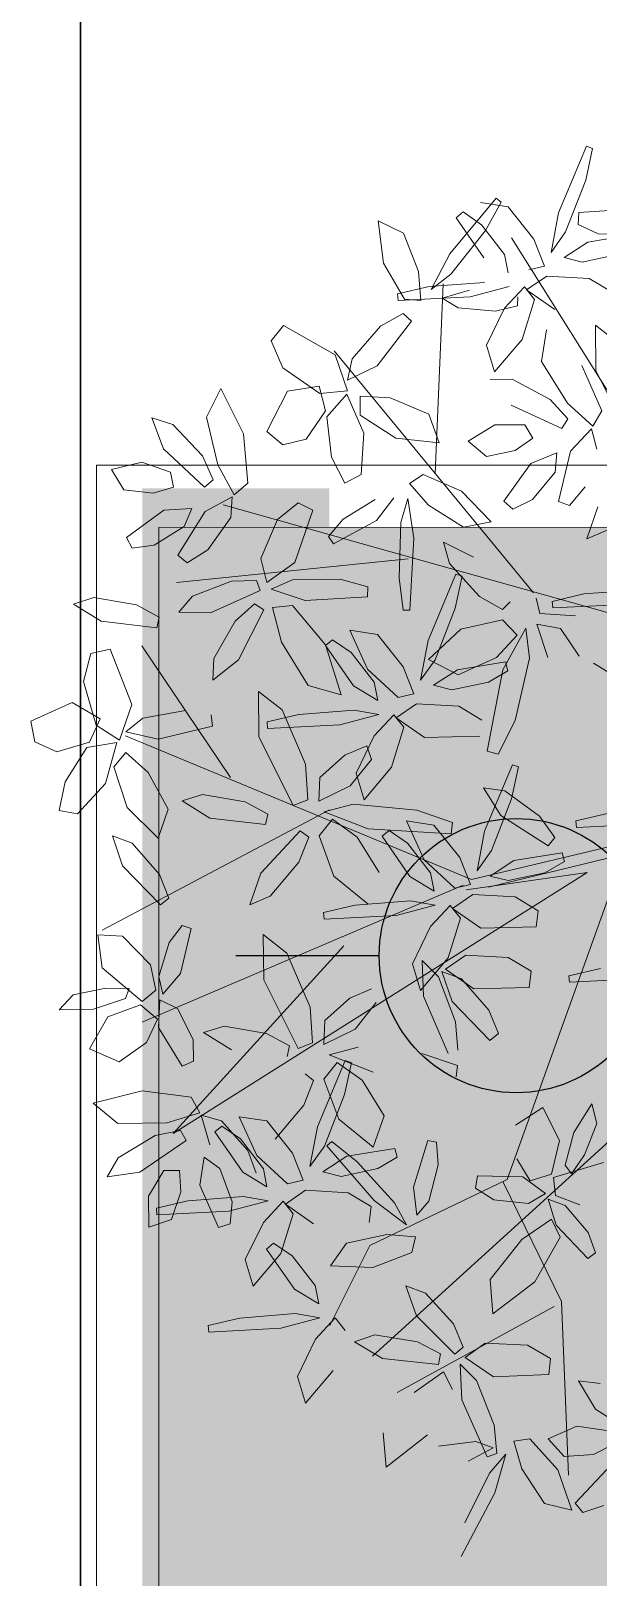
# Model space of a CAD drawing. Header units: metres. Extents: x 349703 to 349913, y 9282546 to 9282694.
# Drawn here: x 349798.071 to 349798.981, y 9282625.033 to 9282627.514 of the extents above; entities that cross this region are included whole.
import ezdxf

# ---------------------------------------------------------------- set-up
doc = ezdxf.new("R2010")
doc.units = ezdxf.units.M
doc.header["$LTSCALE"] = 0.25
for name, color, linetype, lineweight in [('AREA-VERDE', 3, 'CONTINUOUS', 9), ('ARQ-FONDO', 253, 'CONTINUOUS', 9), ('CUNETAS-RED', 5, 'CONTINUOUS', 18), ('LLORAD-SIMB', 1, 'CONTINUOUS', 25), ('LLORAD-TRAMO', 1, 'CONTINUOUS', 70)]:
    doc.layers.add(name, color=color, linetype=linetype, lineweight=lineweight)

# ---------------------------------------------------------------- blocks, each defined once
blk = doc.blocks.new('ARR2')
at = {"layer": 'ARQ-FONDO', "lineweight": 5}
for p, q in [((2740.4969, 1215.758), (2740.5613, 1215.9124)), ((2740.5757, 1215.9071), (2740.5597, 1215.8335)), ((2740.5613, 1215.9124), (2740.5757, 1215.9071)), ((2740.5597, 1215.8335), (2740.5131, 1215.7133)), ((2740.2447, 1215.6629), (2740.3517, 1215.7915)), ((2740.3155, 1215.7818), (2740.3795, 1215.772)), ((2740.3638, 1215.7823), (2740.3269, 1215.7166)), ((2740.3517, 1215.7915), (2740.3638, 1215.7823)), ((2740.2591, 1215.7464), (2740.275, 1215.7598)), ((2740.3237, 1215.6533), (2740.2591, 1215.7464)), ((2740.275, 1215.7598), (2740.3182, 1215.7302)), ((2740.3795, 1215.772), (2740.4392, 1215.697)), ((2740.4795, 1215.666), (2740.4969, 1215.758)), ((2740.5439, 1215.7583), (2740.5421, 1215.7305)), ((2740.651, 1215.7651), (2740.5439, 1215.7583)), ((2740.0784, 1215.739), (2740.1366, 1215.7108)), ((2740.0908, 1215.6409), (2740.0784, 1215.739)), ((2740.1366, 1215.7108), (2740.1716, 1215.6216)), ((2740.3269, 1215.7166), (2740.2471, 1215.6155)), ((2740.3182, 1215.7302), (2740.3715, 1215.6613)), ((2740.5131, 1215.7133), (2740.4795, 1215.666)), ((2740.5421, 1215.7305), (2740.5883, 1215.7088)), ((2740.5649, 1215.69), (2740.6768, 1215.7084)), ((2740.5883, 1215.7088), (2740.6705, 1215.7081)), ((2740.9083, 1214.8699), (2740.3874, 1215.6998)), ((2740.4392, 1215.697), (2740.4639, 1215.6344)), ((2740.5097, 1215.6541), (2740.5649, 1215.69)), ((2740.1395, 1215.5571), (2740.0908, 1215.6409)), ((2740.2011, 1215.5801), (2740.2447, 1215.6629)), ((2740.3715, 1215.6613), (2740.3799, 1215.6189)), ((2740.4639, 1215.6344), (2740.4274, 1215.6259)), ((2740.5516, 1215.6435), (2740.5097, 1215.6541)), ((2740.6367, 1215.6619), (2740.5516, 1215.6435)), ((2740.1716, 1215.6216), (2740.1769, 1215.5545)), ((2740.2471, 1215.6155), (2740.2011, 1215.5801)), ((2740.4696, 1215.6112), (2740.4227, 1215.5791)), ((2740.5679, 1215.6056), (2740.4696, 1215.6112)), ((2740.6214, 1215.5737), (2740.5679, 1215.6056)), ((2740.1231, 1215.5696), (2740.1965, 1215.5868)), ((2740.1246, 1215.5544), (2740.1231, 1215.5696)), ((2740.2916, 1215.5626), (2740.1246, 1215.5544)), ((2740.1965, 1215.5868), (2740.325, 1215.5964)), ((2740.2106, 1215.153), (2740.2292, 1215.5932)), ((2740.2265, 1215.5599), (2740.2898, 1215.578)), ((2740.3822, 1215.5865), (2740.2916, 1215.5626)), ((2740.3715, 1215.5367), (2740.4174, 1215.5861)), ((2740.4021, 1215.5626), (2740.4012, 1215.5418)), ((2740.4174, 1215.5861), (2740.4407, 1215.5567)), ((2740.4227, 1215.5791), (2740.4881, 1215.5333)), ((2740.1769, 1215.5545), (2740.1395, 1215.5571)), ((2740.2634, 1215.5374), (2740.2265, 1215.5599)), ((2740.3501, 1215.53), (2740.2634, 1215.5374)), ((2740.3295, 1215.4506), (2740.3715, 1215.5367)), ((2740.4012, 1215.5418), (2740.3501, 1215.53)), ((2740.4407, 1215.5567), (2740.412, 1215.4642)), ((2739.8586, 1215.4962), (2739.8296, 1215.4607)), ((2739.9781, 1215.4281), (2739.8586, 1215.4962)), ((2740.0835, 1215.4945), (2740.0179, 1215.4191)), ((2740.0756, 1215.4032), (2740.1553, 1215.5061)), ((2740.1362, 1215.5242), (2740.0835, 1215.4945)), ((2740.1553, 1215.5061), (2740.1362, 1215.5242)), ((2740.5822, 1215.4968), (2740.5832, 1215.3922)), ((2740.637, 1215.4539), (2740.5822, 1215.4968)), ((2739.8296, 1215.4607), (2739.8571, 1215.3984)), ((2740.412, 1215.4642), (2740.3481, 1215.3887)), ((2740.4684, 1215.4864), (2740.4573, 1215.4131)), ((2740.4388, 1214.8759), (2739.976, 1215.4379)), ((2740.0073, 1215.3451), (2739.9781, 1215.4281)), ((2740.0179, 1215.4191), (2740.0071, 1215.3694)), ((2740.3481, 1215.3887), (2740.3295, 1215.4506)), ((2739.8571, 1215.3984), (2739.9431, 1215.3383)), ((2740.0071, 1215.3694), (2740.0756, 1215.4032)), ((2740.4573, 1215.4131), (2740.5173, 1215.3163)), ((2740.5972, 1215.2983), (2740.5509, 1215.4036)), ((2740.5832, 1215.3922), (2740.6628, 1215.2325)), ((2739.7133, 1215.35), (2739.6795, 1215.2841)), ((2739.7653, 1215.2453), (2739.7133, 1215.35)), ((2739.9413, 1215.356), (2739.8676, 1215.3444)), ((2739.9561, 1215.2983), (2739.9413, 1215.356)), ((2740.389, 1215.3716), (2740.3382, 1215.371)), ((2740.4773, 1215.3247), (2740.389, 1215.3716)), ((2739.8676, 1215.3444), (2739.8196, 1215.2508)), ((2739.9431, 1215.3383), (2740.0073, 1215.3451)), ((2740.0056, 1215.3371), (2739.9592, 1215.2846)), ((2740.0452, 1215.2467), (2740.0056, 1215.3371)), ((2740.0367, 1215.3322), (2740.0362, 1215.2887)), ((2740.106, 1215.3285), (2740.0367, 1215.3322)), ((2740.1957, 1215.291), (2740.106, 1215.3285)), ((2740.3865, 1215.3118), (2740.5047, 1215.2573)), ((2740.5181, 1215.28), (2740.4773, 1215.3247)), ((2740.5173, 1215.3163), (2740.5759, 1215.2626)), ((2739.5532, 1215.2819), (2739.5802, 1215.2105)), ((2739.6016, 1215.2664), (2739.5532, 1215.2819)), ((2739.6795, 1215.2841), (2739.7057, 1215.1732)), ((2739.9112, 1215.2329), (2739.9561, 1215.2983)), ((2739.9592, 1215.2846), (2739.9701, 1215.1908)), ((2740.0362, 1215.2887), (2740.1191, 1215.2351)), ((2740.22, 1215.2242), (2740.1957, 1215.291)), ((2740.5047, 1215.2573), (2740.5181, 1215.28)), ((2740.5759, 1215.2626), (2740.5972, 1215.2983)), ((2739.6704, 1215.1939), (2739.6016, 1215.2664)), ((2739.7758, 1215.1308), (2739.7653, 1215.2453)), ((2739.8196, 1215.2508), (2739.8566, 1215.2193)), ((2740.0388, 1215.1509), (2740.0452, 1215.2467)), ((2740.3489, 1215.266), (2740.2873, 1215.2282)), ((2740.4185, 1215.2657), (2740.3489, 1215.266)), ((2740.4367, 1215.2349), (2740.4185, 1215.2657)), ((2740.573, 1215.2569), (2740.5243, 1215.2046)), ((2740.5854, 1215.2099), (2740.573, 1215.2569)), ((2739.5802, 1215.2105), (2739.675, 1215.1212)), ((2739.8566, 1215.2193), (2739.9112, 1215.2329)), ((2740.1191, 1215.2351), (2740.22, 1215.2242)), ((2740.2873, 1215.2282), (2740.3294, 1215.1922)), ((2740.3294, 1215.1922), (2740.396, 1215.2062)), ((2740.396, 1215.2062), (2740.4367, 1215.2349)), ((2740.5243, 1215.2046), (2740.4964, 1215.088)), ((2739.53, 1215.179), (2739.4596, 1215.1626)), ((2739.5959, 1215.1565), (2739.53, 1215.179)), ((2739.6949, 1215.1385), (2739.6704, 1215.1939)), ((2739.7057, 1215.1732), (2739.7441, 1215.1036)), ((2739.9701, 1215.1908), (2740.0006, 1215.1305)), ((2740.4321, 1215.1766), (2740.3701, 1215.089)), ((2740.4924, 1215.2011), (2740.4321, 1215.1766)), ((2740.4887, 1215.156), (2740.4924, 1215.2011)), ((2739.4596, 1215.1626), (2739.4881, 1215.1152)), ((2739.6034, 1215.1216), (2739.5959, 1215.1565)), ((2739.675, 1215.1212), (2739.6949, 1215.1385)), ((2740.0006, 1215.1305), (2740.0388, 1215.1509)), ((2740.151, 1215.1302), (2740.1826, 1215.1504)), ((2740.1826, 1215.1504), (2740.2716, 1215.112)), ((2740.4365, 1215.0925), (2740.4887, 1215.156)), ((2739.4881, 1215.1152), (2739.5557, 1215.1074)), ((2739.5557, 1215.1074), (2739.6034, 1215.1216)), ((2739.7396, 1215.0992), (2739.6768, 1215.065)), ((2739.7365, 1215.0507), (2739.7396, 1215.0992)), ((2739.7441, 1215.1036), (2739.7758, 1215.1308)), ((2740.1143, 1215.0964), (2740.0742, 1215.0442)), ((2740.1952, 1215.0794), (2740.151, 1215.1302)), ((2740.2716, 1215.112), (2740.34, 1215.0406)), ((2740.5225, 1215.0785), (2740.5583, 1215.122)), ((2739.5805, 1215.0678), (2739.4939, 1215.0044)), ((2739.6455, 1215.0719), (2739.5805, 1215.0678)), ((2739.6768, 1215.065), (2739.6133, 1214.9633)), ((2739.6277, 1215.0303), (2739.6455, 1215.0719)), ((2740.9134, 1214.7457), (2739.7186, 1215.0803)), ((2739.8927, 1215.0854), (2739.8445, 1215.0461)), ((2739.885, 1214.9464), (2739.9262, 1215.0684)), ((2739.9262, 1215.0684), (2739.8927, 1215.0854)), ((2739.9972, 1215.0468), (2740.0713, 1215.0925)), ((2740.1309, 1215.0394), (2740.1468, 1215.0953)), ((2740.1468, 1215.0953), (2740.161, 1215.0027)), ((2740.2764, 1215.0286), (2740.1952, 1215.0794)), ((2740.3701, 1215.089), (2740.3905, 1215.0702)), ((2740.3905, 1215.0702), (2740.4365, 1215.0925)), ((2740.4964, 1215.088), (2740.5225, 1215.0785)), ((2740.5625, 1215.0016), (2740.5878, 1215.0754)), ((2739.558, 1214.9867), (2739.6277, 1215.0303)), ((2739.6829, 1214.976), (2739.7365, 1215.0507)), ((2739.8445, 1215.0461), (2739.8056, 1214.9557)), ((2739.9632, 1215.007), (2739.9972, 1215.0468)), ((2740.0742, 1215.0442), (2739.9748, 1214.9897)), ((2740.1269, 1214.9107), (2740.1309, 1215.0394)), ((2740.34, 1215.0406), (2740.2764, 1215.0286)), ((2739.4939, 1215.0044), (2739.5073, 1214.9801)), ((2739.9748, 1214.9897), (2739.9632, 1215.007)), ((2740.161, 1215.0027), (2740.1516, 1214.8357)), ((2740.2295, 1214.9936), (2740.2993, 1214.9588)), ((2740.2433, 1214.9442), (2740.2295, 1214.9936)), ((2740.6097, 1215.0218), (2740.5625, 1215.0016)), ((2739.5073, 1214.9801), (2739.558, 1214.9867)), ((2740.1478, 1214.9555), (2739.6101, 1214.8999)), ((2739.6133, 1214.9633), (2739.6351, 1214.946)), ((2739.6351, 1214.946), (2739.6829, 1214.976)), ((2739.8056, 1214.9557), (2739.8197, 1214.9006)), ((2739.8197, 1214.9006), (2739.885, 1214.9464)), ((2740.194, 1214.7655), (2740.2585, 1214.9199)), ((2740.3129, 1214.8681), (2740.2433, 1214.9442)), ((2740.2585, 1214.9199), (2740.2728, 1214.9146)), ((2739.7376, 1214.9031), (2739.6474, 1214.8683)), ((2739.6893, 1214.8297), (2739.804, 1214.8814)), ((2739.7961, 1214.9051), (2739.7376, 1214.9031)), ((2739.804, 1214.8814), (2739.7961, 1214.9051)), ((2739.879, 1214.9068), (2739.8301, 1214.8844)), ((2739.8301, 1214.8844), (2739.9091, 1214.8588)), ((2739.9901, 1214.9079), (2739.879, 1214.9068)), ((2740.054, 1214.8904), (2739.9901, 1214.9079)), ((2740.0534, 1214.8668), (2740.054, 1214.8904)), ((2740.1363, 1214.8359), (2740.1269, 1214.9107)), ((2740.2728, 1214.9146), (2740.2568, 1214.841)), ((2740.5556, 1214.8737), (2740.6841, 1214.8833)), ((2739.4186, 1214.8655), (2739.3709, 1214.8502)), ((2739.3709, 1214.8502), (2739.4356, 1214.8106)), ((2739.5171, 1214.8484), (2739.4186, 1214.8655)), ((2739.5701, 1214.8197), (2739.5171, 1214.8484)), ((2739.6474, 1214.8683), (2739.6156, 1214.8313)), ((2739.7915, 1214.8504), (2739.7464, 1214.8104)), ((2739.8126, 1214.837), (2739.7915, 1214.8504)), ((2739.833, 1214.842), (2739.8791, 1214.847)), ((2739.8791, 1214.847), (2739.9563, 1214.7558)), ((2739.9091, 1214.8588), (2740.0534, 1214.8668)), ((2740.3669, 1214.8376), (2740.3129, 1214.8681)), ((2740.3846, 1214.8552), (2740.3669, 1214.8376)), ((2740.4451, 1214.8636), (2740.4533, 1214.8284)), ((2740.4822, 1214.8564), (2740.5556, 1214.8737)), ((2740.4837, 1214.8412), (2740.4822, 1214.8564)), ((2740.6508, 1214.8495), (2740.4837, 1214.8412)), ((2739.4356, 1214.8106), (2739.5648, 1214.7953)), ((2739.5648, 1214.7953), (2739.5701, 1214.8197)), ((2739.6156, 1214.8313), (2739.6893, 1214.8297)), ((2739.7464, 1214.8104), (2739.6966, 1214.7238)), ((2739.754, 1214.7209), (2739.8126, 1214.837)), ((2739.8538, 1214.7616), (2739.833, 1214.842)), ((2740.1516, 1214.8357), (2740.1363, 1214.8359)), ((2740.2568, 1214.841), (2740.2102, 1214.7209)), ((2740.3668, 1214.8135), (2740.2699, 1214.792)), ((2740.4009, 1214.7777), (2740.3668, 1214.8135)), ((2740.4533, 1214.8284), (2740.5361, 1214.8228)), ((2740.0127, 1214.7894), (2740.0766, 1214.7795)), ((2740.0534, 1214.6993), (2740.0127, 1214.7894)), ((2740.0766, 1214.7795), (2740.1363, 1214.7046)), ((2740.2699, 1214.792), (2740.1951, 1214.7214)), ((2740.3525, 1214.7262), (2740.4009, 1214.7777)), ((2740.4206, 1214.794), (2740.3678, 1214.698)), ((2740.4296, 1214.7249), (2740.4206, 1214.794)), ((2740.4466, 1214.8032), (2740.5011, 1214.7936)), ((2740.4721, 1214.7265), (2740.4466, 1214.8032)), ((2740.5011, 1214.7936), (2740.5447, 1214.7292)), ((2739.4565, 1214.7454), (2739.4116, 1214.7359)), ((2739.5069, 1214.6174), (2739.4565, 1214.7454)), ((2739.7357, 1214.4481), (2739.5297, 1214.7537)), ((2739.9155, 1214.661), (2739.8538, 1214.7616)), ((2739.9562, 1214.7539), (2739.9722, 1214.7673)), ((2740.0209, 1214.6608), (2739.9562, 1214.7539)), ((2739.9563, 1214.7558), (2739.9924, 1214.6394)), ((2739.9722, 1214.7673), (2740.0154, 1214.7377)), ((2740.0154, 1214.7377), (2740.0687, 1214.6688)), ((2740.1767, 1214.6735), (2740.194, 1214.7655)), ((2739.4116, 1214.7359), (2739.3941, 1214.6702)), ((2739.6966, 1214.7238), (2739.6946, 1214.6737)), ((2739.6946, 1214.6737), (2739.754, 1214.7209)), ((2740.1363, 1214.7046), (2740.1611, 1214.6419)), ((2740.2102, 1214.7209), (2740.1767, 1214.6735)), ((2740.1951, 1214.7214), (2740.2639, 1214.6861)), ((2740.2621, 1214.6975), (2740.3739, 1214.7159)), ((2740.2639, 1214.6861), (2740.3525, 1214.7262)), ((2740.3739, 1214.7159), (2740.3792, 1214.6957)), ((2740.3958, 1214.5805), (2740.4296, 1214.7249)), ((2740.5776, 1214.7132), (2740.6423, 1214.6736)), ((2739.3941, 1214.6702), (2739.4234, 1214.5694)), ((2740.1246, 1214.6335), (2740.0534, 1214.6993)), ((2740.0687, 1214.6688), (2740.077, 1214.6264)), ((2740.2069, 1214.6617), (2740.2621, 1214.6975)), ((2740.3339, 1214.6694), (2740.2488, 1214.651)), ((2740.3678, 1214.698), (2740.3311, 1214.5088)), ((2740.3792, 1214.6957), (2740.3339, 1214.6694)), ((2739.8002, 1214.6476), (2739.8013, 1214.543)), ((2739.8551, 1214.6047), (2739.8002, 1214.6476)), ((2739.9924, 1214.6394), (2739.9155, 1214.661)), ((2740.077, 1214.6264), (2740.0209, 1214.6608)), ((2740.1611, 1214.6419), (2740.1246, 1214.6335)), ((2740.2488, 1214.651), (2740.2069, 1214.6617)), ((2739.3684, 1214.6215), (2739.2724, 1214.5786)), ((2739.4331, 1214.5843), (2739.3684, 1214.6215)), ((2739.4777, 1214.5345), (2739.5069, 1214.6174)), ((2739.6307, 1214.6032), (2739.5323, 1214.5855)), ((2739.8203, 1214.5771), (2739.8937, 1214.5944)), ((2739.9093, 1214.4789), (2739.8551, 1214.6047)), ((2739.8937, 1214.5944), (2740.0221, 1214.604)), ((2740.0793, 1214.594), (2739.9888, 1214.5701)), ((2740.0221, 1214.604), (2740.0793, 1214.594)), ((2740.1668, 1214.6187), (2740.1199, 1214.5866)), ((2740.2651, 1214.6131), (2740.1668, 1214.6187)), ((2740.3185, 1214.5812), (2740.2651, 1214.6131)), ((2739.2724, 1214.5786), (2739.2815, 1214.5308)), ((2739.4085, 1214.5301), (2739.4331, 1214.5843)), ((2739.4234, 1214.5694), (2739.4777, 1214.5345)), ((2739.5323, 1214.5855), (2739.4928, 1214.5535)), ((2739.5673, 1214.5369), (2739.6939, 1214.5672)), ((2739.6939, 1214.5672), (2739.6904, 1214.5933)), ((2739.8217, 1214.5619), (2739.8203, 1214.5771)), ((2739.9888, 1214.5701), (2739.8217, 1214.5619)), ((2740.0687, 1214.5443), (2740.1145, 1214.5936)), ((2740.1379, 1214.5643), (2740.1091, 1214.4717)), ((2740.1145, 1214.5936), (2740.1379, 1214.5643)), ((2740.1199, 1214.5866), (2740.1853, 1214.5408)), ((2740.3567, 1214.502), (2740.3958, 1214.5805)), ((2739.2815, 1214.5308), (2739.3325, 1214.5073)), ((2739.3325, 1214.5073), (2739.4085, 1214.5301)), ((2739.4714, 1214.5293), (2739.4023, 1214.5175)), ((2739.4456, 1214.434), (2739.4714, 1214.5293)), ((2740.2945, 1214.2111), (2739.492, 1214.5443)), ((2739.4928, 1214.5535), (2739.5673, 1214.5369)), ((2739.8013, 1214.543), (2739.8809, 1214.3833)), ((2740.0267, 1214.4581), (2740.0687, 1214.5443)), ((2740.1853, 1214.5408), (2740.314, 1214.544)), ((2739.4023, 1214.5175), (2739.352, 1214.4375)), ((2739.4925, 1214.506), (2739.4649, 1214.4724)), ((2739.5442, 1214.4597), (2739.4925, 1214.506)), ((2739.9428, 1214.4481), (2740.0008, 1214.4999)), ((2740.0008, 1214.4999), (2740.0516, 1214.5215)), ((2740.0623, 1214.4899), (2740.0131, 1214.4282)), ((2740.0516, 1214.5215), (2740.0623, 1214.4899)), ((2740.3311, 1214.5088), (2740.3567, 1214.502)), ((2739.4649, 1214.4724), (2739.4959, 1214.3786)), ((2739.5906, 1214.3743), (2739.5442, 1214.4597)), ((2739.9147, 1214.3961), (2739.9093, 1214.4789)), ((2740.0453, 1214.3962), (2740.0267, 1214.4581)), ((2740.1091, 1214.4717), (2740.0453, 1214.3962)), ((2740.3251, 1214.3232), (2740.3896, 1214.4776)), ((2740.4039, 1214.4723), (2740.3879, 1214.3987)), ((2740.3896, 1214.4776), (2740.4039, 1214.4723)), ((2739.352, 1214.4375), (2739.338, 1214.3714)), ((2739.3805, 1214.3634), (2739.4456, 1214.434)), ((2739.9405, 1214.3928), (2739.9428, 1214.4481)), ((2740.0131, 1214.4282), (2739.9405, 1214.3928)), ((2740.3225, 1214.4241), (2740.3631, 1214.3601)), ((2740.372, 1214.4168), (2740.3225, 1214.4241)), ((2740.4529, 1214.3582), (2740.372, 1214.4168)), ((2739.4959, 1214.3786), (2739.5677, 1214.307)), ((2739.6708, 1214.4087), (2739.6231, 1214.3935)), ((2739.6231, 1214.3935), (2739.6878, 1214.3539)), ((2739.7693, 1214.3916), (2739.6708, 1214.4087)), ((2739.8223, 1214.3629), (2739.7693, 1214.3916)), ((2739.8809, 1214.3833), (2739.9147, 1214.3961)), ((2740.0204, 1214.3863), (2739.9531, 1214.3682)), ((2740.168, 1214.372), (2740.0204, 1214.3863)), ((2740.3879, 1214.3987), (2740.3413, 1214.2785)), ((2739.338, 1214.3714), (2739.3805, 1214.3634)), ((2739.9655, 1214.3726), (2739.4378, 1214.0937)), ((2739.5677, 1214.307), (2739.5906, 1214.3743)), ((2739.6878, 1214.3539), (2739.817, 1214.3385)), ((2739.817, 1214.3385), (2739.8223, 1214.3629)), ((2739.9718, 1214.3509), (2739.9409, 1214.3123)), ((2739.9531, 1214.3682), (2740.0553, 1214.3287)), ((2740.0294, 1214.3098), (2739.9718, 1214.3509)), ((2740.1438, 1214.347), (2740.2077, 1214.3372)), ((2740.1845, 1214.2569), (2740.1438, 1214.347)), ((2740.251, 1214.3436), (2740.168, 1214.372)), ((2740.2477, 1214.3174), (2740.251, 1214.3436)), ((2740.9352, 1214.3642), (2740.2945, 1214.2111)), ((2740.3631, 1214.3601), (2740.4724, 1214.2895)), ((2740.4879, 1214.3091), (2740.4529, 1214.3582)), ((2740.5368, 1214.3474), (2740.6102, 1214.3646)), ((2740.5383, 1214.3322), (2740.5368, 1214.3474)), ((2739.4613, 1214.3126), (2739.4851, 1214.2428)), ((2739.5071, 1214.2954), (2739.4613, 1214.3126)), ((2739.8059, 1214.2262), (2739.8972, 1214.3245)), ((2739.917, 1214.3092), (2739.8939, 1214.2517)), ((2739.8972, 1214.3245), (2739.917, 1214.3092)), ((2739.9409, 1214.3123), (2739.9751, 1214.2191)), ((2740.0808, 1214.2273), (2740.0294, 1214.3098)), ((2740.0553, 1214.3287), (2740.2477, 1214.3174)), ((2740.0873, 1214.3116), (2740.1033, 1214.325)), ((2740.152, 1214.2185), (2740.0873, 1214.3116)), ((2740.1033, 1214.325), (2740.1465, 1214.2954)), ((2740.2077, 1214.3372), (2740.2674, 1214.2622)), ((2740.3077, 1214.2312), (2740.3251, 1214.3232)), ((2740.3345, 1214.1933), (2740.9358, 1214.3402)), ((2740.4724, 1214.2895), (2740.4879, 1214.3091)), ((2740.7053, 1214.3404), (2740.5383, 1214.3322)), ((2739.5706, 1214.2225), (2739.5071, 1214.2954)), ((2740.1465, 1214.2954), (2740.1997, 1214.2265)), ((2740.3413, 1214.2785), (2740.3077, 1214.2312)), ((2740.3932, 1214.2552), (2740.505, 1214.2735)), ((2740.505, 1214.2735), (2740.5103, 1214.2534)), ((2739.4851, 1214.2428), (2739.573, 1214.1527)), ((2739.8939, 1214.2517), (2739.8278, 1214.1726)), ((2740.2557, 1214.1911), (2740.1845, 1214.2569)), ((2740.2674, 1214.2622), (2740.2922, 1214.1996)), ((2740.338, 1214.2193), (2740.3932, 1214.2552)), ((2740.5103, 1214.2534), (2740.4649, 1214.2271)), ((2739.5925, 1214.1683), (2739.5706, 1214.2225)), ((2739.6024, 1213.6218), (2740.5631, 1214.2272)), ((2739.7806, 1214.1524), (2739.8059, 1214.2262)), ((2739.9751, 1214.2191), (2740.055, 1214.1543)), ((2740.2081, 1214.1841), (2740.152, 1214.2185)), ((2740.1997, 1214.2265), (2740.2081, 1214.1841)), ((2740.2922, 1214.1996), (2740.2557, 1214.1911)), ((2740.2821, 1214.1872), (2740.5631, 1214.2272)), ((2740.3798, 1214.2087), (2740.338, 1214.2193)), ((2740.6354, 1214.2321), (2740.3772, 1213.5152)), ((2740.4649, 1214.2271), (2740.3798, 1214.2087)), ((2740.275, 1214.1978), (2739.5306, 1213.8801)), ((2739.573, 1214.1527), (2739.5925, 1214.1683)), ((2739.8278, 1214.1726), (2739.7806, 1214.1524)), ((2740.2979, 1214.1764), (2740.251, 1214.1443)), ((2740.3961, 1214.1708), (2740.2979, 1214.1764)), ((2740.4496, 1214.1389), (2740.3961, 1214.1708)), ((2739.9514, 1214.1348), (2740.0247, 1214.152)), ((2739.9528, 1214.1196), (2739.9514, 1214.1348)), ((2740.1199, 1214.1278), (2739.9528, 1214.1196)), ((2740.0247, 1214.152), (2740.1532, 1214.1616)), ((2740.2104, 1214.1517), (2740.1199, 1214.1278)), ((2740.1532, 1214.1616), (2740.2104, 1214.1517)), ((2740.1997, 1214.1019), (2740.2456, 1214.1512)), ((2740.2456, 1214.1512), (2740.269, 1214.1219)), ((2740.251, 1214.1443), (2740.3164, 1214.0985)), ((2740.4451, 1214.1016), (2740.4496, 1214.1389)), ((2739.6232, 1214.1048), (2739.5933, 1214.0649)), ((2739.6192, 1213.9933), (2739.6442, 1214.0974)), ((2739.6442, 1214.0974), (2739.6232, 1214.1048)), ((2740.1577, 1214.0158), (2740.1997, 1214.1019)), ((2740.269, 1214.1219), (2740.2402, 1214.0293)), ((2740.3164, 1214.0985), (2740.4451, 1214.1016)), ((2739.4275, 1214.0832), (2739.4379, 1214.006)), ((2739.4852, 1214.0795), (2739.4275, 1214.0832)), ((2739.5495, 1214.0136), (2739.4852, 1214.0795)), ((2739.5933, 1214.0649), (2739.5695, 1213.9862)), ((2739.9988, 1214.0577), (2739.6024, 1213.6218)), ((2739.8116, 1214.0835), (2739.8126, 1213.9789)), ((2739.8665, 1214.0407), (2739.8116, 1214.0835)), ((2739.9206, 1213.9149), (2739.8665, 1214.0407)), ((2740.2402, 1214.0293), (2740.1764, 1213.9539)), ((2740.1806, 1214.0237), (2740.1836, 1213.9407)), ((2740.2183, 1213.9854), (2740.1806, 1214.0237)), ((2740.2815, 1214.0357), (2740.2346, 1214.0036)), ((2740.3798, 1214.0302), (2740.2815, 1214.0357)), ((2740.4332, 1213.9983), (2740.3798, 1214.0302)), ((2739.4379, 1214.006), (2739.5303, 1213.928)), ((2739.5623, 1213.9548), (2739.5495, 1214.0136)), ((2739.5695, 1213.9862), (2739.5786, 1213.9451)), ((2739.5786, 1213.9451), (2739.6192, 1213.9933)), ((2740.1764, 1213.9539), (2740.1577, 1214.0158)), ((2740.2574, 1213.8814), (2740.2183, 1213.9854)), ((2740.2258, 1213.998), (2740.2495, 1213.9283)), ((2740.2715, 1213.9808), (2740.2258, 1213.998)), ((2740.2346, 1214.0036), (2740.3, 1213.9579)), ((2740.4287, 1213.961), (2740.4332, 1213.9983)), ((2740.5209, 1213.988), (2740.5943, 1214.0052)), ((2740.5224, 1213.9728), (2740.5209, 1213.988)), ((2739.3704, 1213.9437), (2739.4465, 1213.9596)), ((2739.4465, 1213.9596), (2739.5001, 1213.9584)), ((2739.5001, 1213.9584), (2739.4916, 1213.9352)), ((2739.5303, 1213.928), (2739.5623, 1213.9548)), ((2739.8126, 1213.9789), (2739.8923, 1213.8193)), ((2740.0122, 1213.9358), (2740.063, 1213.9574)), ((2740.3351, 1213.908), (2740.2715, 1213.9808)), ((2740.3, 1213.9579), (2740.4287, 1213.961)), ((2740.6894, 1213.981), (2740.5224, 1213.9728)), ((2739.3382, 1213.9093), (2739.3704, 1213.9437)), ((2739.4916, 1213.9352), (2739.4174, 1213.9104)), ((2739.5265, 1213.9202), (2739.4505, 1213.8928)), ((2739.5661, 1213.887), (2739.5265, 1213.9202)), ((2739.5716, 1213.9325), (2739.5681, 1213.8679)), ((2739.6124, 1213.9121), (2739.5716, 1213.9325)), ((2739.926, 1213.8321), (2739.9206, 1213.9149)), ((2739.9542, 1213.884), (2740.0122, 1213.9358)), ((2740.0736, 1213.9259), (2740.0245, 1213.8642)), ((2740.1836, 1213.9407), (2740.2405, 1213.8078)), ((2740.2495, 1213.9283), (2740.3375, 1213.8381)), ((2739.4174, 1213.9104), (2739.3382, 1213.9093)), ((2739.4505, 1213.8928), (2739.4079, 1213.8186)), ((2739.5402, 1213.8332), (2739.5661, 1213.887)), ((2739.6492, 1213.8404), (2739.6124, 1213.9121)), ((2739.9519, 1213.8288), (2739.9542, 1213.884)), ((2740.9133, 1213.8764), (2740.0653, 1213.1056)), ((2740.2628, 1213.8153), (2740.2574, 1213.8814)), ((2740.357, 1213.8537), (2740.3351, 1213.908)), ((2739.5681, 1213.8679), (2739.6233, 1213.778)), ((2739.7206, 1213.8712), (2739.6729, 1213.856)), ((2739.6729, 1213.856), (2739.7376, 1213.8164)), ((2739.8191, 1213.8541), (2739.7206, 1213.8712)), ((2739.8721, 1213.8254), (2739.8191, 1213.8541)), ((2740.0245, 1213.8642), (2739.9519, 1213.8288)), ((2740.3375, 1213.8381), (2740.357, 1213.8537)), ((2739.4079, 1213.8186), (2739.4768, 1213.7881)), ((2739.4768, 1213.7881), (2739.5402, 1213.8332)), ((2739.65, 1213.7897), (2739.6492, 1213.8404)), ((2739.8668, 1213.801), (2739.8721, 1213.8254)), ((2739.8923, 1213.8193), (2739.926, 1213.8321)), ((2740.0317, 1213.8223), (2739.9645, 1213.8042)), ((2740.2623, 1213.7796), (2740.1793, 1213.808)), ((2739.6233, 1213.778), (2739.65, 1213.7897)), ((2739.9372, 1213.6373), (2740.0016, 1213.7916)), ((2739.9832, 1213.7869), (2739.9522, 1213.7483)), ((2739.9645, 1213.8042), (2740.0667, 1213.7646)), ((2740.0407, 1213.7457), (2739.9832, 1213.7869)), ((2740.016, 1213.7864), (2740, 1213.7127)), ((2740.0016, 1213.7916), (2740.016, 1213.7864)), ((2740.259, 1213.7534), (2740.2623, 1213.7796)), ((2739.9284, 1213.7452), (2739.9053, 1213.6876)), ((2739.9086, 1213.7605), (2739.9284, 1213.7452)), ((2739.9522, 1213.7483), (2739.9865, 1213.6551)), ((2740.0922, 1213.6632), (2740.0407, 1213.7457)), ((2739.5303, 1213.7208), (2739.4169, 1213.6922)), ((2739.6444, 1213.7067), (2739.5303, 1213.7208)), ((2739.6642, 1213.67), (2739.6444, 1213.7067)), ((2740, 1213.7127), (2739.9534, 1213.5926)), ((2739.4169, 1213.6922), (2739.4742, 1213.6452)), ((2739.588, 1213.6472), (2739.6642, 1213.67)), ((2739.6676, 1213.6646), (2739.6876, 1213.596)), ((2739.7143, 1213.6513), (2739.6676, 1213.6646)), ((2739.9053, 1213.6876), (2739.8391, 1213.6086)), ((2740.0663, 1213.5903), (2740.0922, 1213.6632)), ((2740.4603, 1213.6823), (2740.3971, 1213.6412)), ((2740.4991, 1213.606), (2740.4603, 1213.6823)), ((2740.532, 1213.6241), (2740.5743, 1213.6911)), ((2740.5743, 1213.6911), (2740.5856, 1213.6453)), ((2739.4742, 1213.6452), (2739.588, 1213.6472)), ((2739.6197, 1213.6293), (2739.5604, 1213.6171)), ((2739.6323, 1213.6062), (2739.6197, 1213.6293)), ((2739.6994, 1213.6256), (2739.7153, 1213.639)), ((2739.764, 1213.5325), (2739.6994, 1213.6256)), ((2739.7759, 1213.583), (2739.7143, 1213.6513)), ((2739.7153, 1213.639), (2739.7585, 1213.6094)), ((2739.7558, 1213.6611), (2739.8198, 1213.6513)), ((2739.7965, 1213.571), (2739.7558, 1213.6611)), ((2739.8198, 1213.6513), (2739.8795, 1213.5763)), ((2739.9198, 1213.5452), (2739.9372, 1213.6373)), ((2739.9865, 1213.6551), (2740.0663, 1213.5903)), ((2740.5856, 1213.6453), (2740.5573, 1213.5728)), ((2739.5604, 1213.6171), (2739.4749, 1213.5653)), ((2739.525, 1213.5325), (2739.6323, 1213.6062)), ((2739.7585, 1213.6094), (2739.8118, 1213.5405)), ((2739.9534, 1213.5926), (2739.9198, 1213.5452)), ((2739.9593, 1213.5932), (2739.9704, 1213.6037)), ((2740.069, 1213.4669), (2739.9593, 1213.5932)), ((2739.9704, 1213.6037), (2740.0293, 1213.5567)), ((2740.1602, 1213.4977), (2740.1934, 1213.6061)), ((2740.1934, 1213.6061), (2740.2138, 1213.6018)), ((2740.2138, 1213.6018), (2740.2172, 1213.5496)), ((2740.4805, 1213.5274), (2740.4991, 1213.606)), ((2740.5122, 1213.5484), (2740.532, 1213.6241)), ((2739.4749, 1213.5653), (2739.4495, 1213.5213)), ((2739.6743, 1213.5669), (2739.6645, 1213.5025)), ((2739.7111, 1213.5406), (2739.6743, 1213.5669)), ((2739.7951, 1213.53), (2739.7759, 1213.583)), ((2739.8677, 1213.5052), (2739.7965, 1213.571)), ((2739.8795, 1213.5763), (2739.9042, 1213.5137)), ((2739.95, 1213.5334), (2740.0052, 1213.5693)), ((2740.0052, 1213.5693), (2740.1171, 1213.5876)), ((2740.0293, 1213.5567), (2740.1162, 1213.4616)), ((2740.1223, 1213.5674), (2740.077, 1213.5412)), ((2740.1171, 1213.5876), (2740.1223, 1213.5674)), ((2740.4001, 1213.5635), (2740.4311, 1213.5124)), ((2740.6007, 1213.5547), (2740.485, 1213.5199)), ((2740.5573, 1213.5728), (2740.5269, 1213.5286)), ((2739.4495, 1213.5213), (2739.525, 1213.5325)), ((2739.581, 1213.5364), (2739.5451, 1213.4767)), ((2739.6168, 1213.5363), (2739.581, 1213.5364)), ((2739.6206, 1213.4867), (2739.6168, 1213.5363)), ((2739.739, 1213.4633), (2739.7111, 1213.5406)), ((2739.8201, 1213.4982), (2739.764, 1213.5325)), ((2739.8118, 1213.5405), (2739.8201, 1213.4982)), ((2739.9919, 1213.5227), (2739.95, 1213.5334)), ((2740.077, 1213.5412), (2739.9919, 1213.5227)), ((2740.2172, 1213.5496), (2740.196, 1213.4651)), ((2740.3086, 1213.5241), (2740.3038, 1213.4953)), ((2740.414, 1213.5212), (2740.3086, 1213.5241)), ((2740.4661, 1213.4829), (2740.414, 1213.5212)), ((2740.4311, 1213.5124), (2740.4805, 1213.5274)), ((2740.485, 1213.5199), (2740.49, 1213.4785)), ((2740.5269, 1213.5286), (2740.5122, 1213.5484)), ((2739.5986, 1213.4223), (2739.6206, 1213.4867)), ((2739.6645, 1213.5025), (2739.708, 1213.4044)), ((2739.9099, 1213.4904), (2739.863, 1213.4583)), ((2739.9042, 1213.5137), (2739.8677, 1213.5052)), ((2740.0082, 1213.4848), (2739.9099, 1213.4904)), ((2740.0617, 1213.4529), (2740.0082, 1213.4848)), ((2740.3772, 1213.5152), (2740.0587, 1213.3619)), ((2740.1678, 1213.4323), (2740.1602, 1213.4977)), ((2740.3038, 1213.4953), (2740.3466, 1213.4683)), ((2740.3684, 1213.5093), (2740.5038, 1213.2324)), ((2740.4268, 1213.4599), (2740.4661, 1213.4829)), ((2739.5451, 1213.4767), (2739.5461, 1213.4045)), ((2739.5634, 1213.4488), (2739.6368, 1213.4661)), ((2739.5649, 1213.4336), (2739.5634, 1213.4488)), ((2739.6368, 1213.4661), (2739.7653, 1213.4757)), ((2739.8225, 1213.4658), (2739.7319, 1213.4419)), ((2739.7347, 1213.4124), (2739.739, 1213.4633)), ((2739.7653, 1213.4757), (2739.8225, 1213.4658)), ((2739.8118, 1213.416), (2739.8577, 1213.4653)), ((2739.8577, 1213.4653), (2739.881, 1213.436)), ((2739.863, 1213.4583), (2739.9284, 1213.4126)), ((2740.0572, 1213.4157), (2740.0617, 1213.4529)), ((2740.1438, 1213.4105), (2740.069, 1213.4669)), ((2740.1162, 1213.4616), (2740.1438, 1213.4105)), ((2740.196, 1213.4651), (2740.1678, 1213.4323)), ((2740.3466, 1213.4683), (2740.4268, 1213.4599)), ((2740.4728, 1213.4701), (2740.491, 1213.4098)), ((2740.5122, 1213.4553), (2740.4728, 1213.4701)), ((2740.49, 1213.4785), (2740.5462, 1213.457)), ((2740.5652, 1213.3924), (2740.5122, 1213.4553)), ((2739.5461, 1213.4045), (2739.5986, 1213.4223)), ((2739.7319, 1213.4419), (2739.5649, 1213.4336)), ((2739.708, 1213.4044), (2739.7347, 1213.4124)), ((2739.7698, 1213.3299), (2739.8118, 1213.416)), ((2739.881, 1213.436), (2739.8523, 1213.3434)), ((2740.4116, 1213.3762), (2740.48, 1213.4232)), ((2740.48, 1213.4232), (2740.5005, 1213.3817)), ((2740.0044, 1213.3679), (2740.098, 1213.3881)), ((2740.098, 1213.3881), (2740.1651, 1213.3825)), ((2740.1651, 1213.3825), (2740.1565, 1213.3461)), ((2740.3382, 1213.2837), (2740.4116, 1213.3762)), ((2740.5005, 1213.3817), (2740.4413, 1213.2779)), ((2740.491, 1213.4098), (2740.5646, 1213.3319)), ((2740.5823, 1213.3455), (2740.5652, 1213.3924)), ((2739.8523, 1213.3434), (2739.7884, 1213.2679)), ((2739.819, 1213.354), (2739.8349, 1213.3675)), ((2739.8841, 1213.2612), (2739.819, 1213.354)), ((2739.8349, 1213.3675), (2739.8782, 1213.3381)), ((2740.0587, 1213.3619), (2739.9661, 1213.1769)), ((2739.9672, 1213.315), (2740.0044, 1213.3679)), ((2740.1565, 1213.3461), (2740.066, 1213.3115)), ((2740.5646, 1213.3319), (2740.5823, 1213.3455)), ((2739.7884, 1213.2679), (2739.7698, 1213.3299)), ((2739.8782, 1213.3381), (2739.9319, 1213.2695)), ((2740.066, 1213.3115), (2739.9672, 1213.315)), ((2739.9319, 1213.2695), (2739.9404, 1213.2271)), ((2740.1423, 1213.2687), (2740.1671, 1213.1993)), ((2740.1883, 1213.2521), (2740.1423, 1213.2687)), ((2740.3443, 1213.2041), (2740.3382, 1213.2837)), ((2740.4413, 1213.2779), (2740.3443, 1213.2041)), ((2739.9404, 1213.2271), (2739.8841, 1213.2612)), ((2740.2529, 1213.1802), (2740.1883, 1213.2521)), ((2740.5038, 1213.2324), (2740.5199, 1212.8292)), ((2739.7572, 1213.1941), (2739.8857, 1213.2044)), ((2739.8857, 1213.2044), (2739.9429, 1213.1948)), ((2740.4862, 1213.2206), (2740.1221, 1213.0213)), ((2740.1671, 1213.1993), (2740.2562, 1213.1104)), ((2739.684, 1213.1765), (2739.7572, 1213.1941)), ((2739.6855, 1213.1613), (2739.684, 1213.1765)), ((2739.8525, 1213.1704), (2739.6855, 1213.1613)), ((2739.9429, 1213.1948), (2739.8525, 1213.1704)), ((2739.9325, 1213.1449), (2739.9781, 1213.1945)), ((2739.9781, 1213.1945), (2740.0016, 1213.1653)), ((2740.2755, 1213.1263), (2740.2529, 1213.1802)), ((2739.891, 1213.0586), (2739.9325, 1213.1449)), ((2740.0707, 1213.1547), (2740.0232, 1213.1389)), ((2740.0232, 1213.1389), (2740.0884, 1213.1002)), ((2740.1694, 1213.139), (2740.0707, 1213.1547)), ((2740.2228, 1213.1111), (2740.1694, 1213.139)), ((2740.2562, 1213.1104), (2740.2755, 1213.1263)), ((2740.3262, 1213.1354), (2740.2797, 1213.1026)), ((2740.4245, 1213.1312), (2740.3262, 1213.1354)), ((2740.4784, 1213.1), (2740.4245, 1213.1312)), ((2740.0884, 1213.1002), (2740.2178, 1213.0866)), ((2740.2178, 1213.0866), (2740.2228, 1213.1111)), ((2740.2797, 1213.1026), (2740.3457, 1213.0578)), ((2740.4744, 1213.0627), (2740.4784, 1213.1)), ((2739.9099, 1212.9967), (2739.891, 1213.0586)), ((2739.9734, 1213.0725), (2739.9099, 1212.9967)), ((2740.1619, 1213.0213), (2740.2296, 1213.0693)), ((2740.2296, 1213.0693), (2740.2507, 1213.028)), ((2740.2683, 1213.0871), (2740.2724, 1213.0041)), ((2740.3065, 1213.0494), (2740.2683, 1213.0871)), ((2740.3457, 1213.0578), (2740.4744, 1213.0627)), ((2740.3471, 1212.9459), (2740.3065, 1213.0494)), ((2740.5432, 1213.0483), (2740.5828, 1212.983)), ((2740.5936, 1213.0419), (2740.5432, 1213.0483)), ((2740.2724, 1213.0041), (2740.3312, 1212.8721)), ((2740.5828, 1212.983), (2740.6923, 1212.9126)), ((2740.3534, 1212.8799), (2740.3471, 1212.9459)), ((2740.097, 1212.8483), (2740.0898, 1212.9278)), ((2740.1929, 1212.9234), (2740.097, 1212.8483)), ((2740.3927, 1212.9085), (2740.4298, 1212.9136)), ((2740.4117, 1212.8439), (2740.3927, 1212.9085)), ((2740.4298, 1212.9136), (2740.4948, 1212.8417)), ((2740.5392, 1212.9429), (2740.473, 1212.914)), ((2740.473, 1212.914), (2740.5096, 1212.8725)), ((2740.6081, 1212.9329), (2740.5392, 1212.9429)), ((2740.2182, 1212.8967), (2740.3046, 1212.9074)), ((2740.3453, 1212.893), (2740.2871, 1212.8623)), ((2740.3046, 1212.9074), (2740.3453, 1212.893)), ((2740.3312, 1212.8721), (2740.3534, 1212.8799)), ((2740.3367, 1212.8343), (2740.3744, 1212.8785)), ((2740.3744, 1212.8785), (2740.3487, 1212.7884)), ((2740.5096, 1212.8725), (2740.5775, 1212.8772)), ((2740.5775, 1212.8772), (2740.6218, 1212.8999)), ((2740.4644, 1212.7638), (2740.4117, 1212.8439)), ((2740.4948, 1212.8417), (2740.5272, 1212.7483)), ((2740.6091, 1212.8428), (2740.5356, 1212.7647)), ((2740.2794, 1212.7189), (2740.3367, 1212.8343)), ((2740.3487, 1212.7884), (2740.2706, 1212.6405)), ((2740.5356, 1212.7647), (2740.5532, 1212.7432)), ((2740.5272, 1212.7483), (2740.4644, 1212.7638)), ((2740.5532, 1212.7432), (2740.6018, 1212.7589))]:
    blk.add_line(p, q, dxfattribs=at)
blk = doc.blocks.new('drenaje')
at = {"layer": 'CUNETAS-RED', "lineweight": 30}
blk.add_line((79.9947, -69.0709), (79.9947, -19.2104), dxfattribs=at)

msp = doc.modelspace()

# ---------------------------------------------------------------- hatches: boundary and pattern name
at = {"layer": 'AREA-VERDE', "lineweight": 0, "true_color": 0xc4e4b2, "transparency": 33554687}
h = msp.add_hatch(color=3, dxfattribs=at)
h.dxf.hatch_style = 1
h.paths.add_polyline_path([(349810.3413, 9282626.7246), (349798.276, 9282626.717), (349798.276, 9282620.7718), (349810.3413, 9282620.7795)])
h.paths.add_polyline_path([(349799.276, 9282625.717), (349809.6931, 9282625.717), (349809.6931, 9282621.7718), (349799.276, 9282621.7718)], flags=16)

# ---------------------------------------------------------------- linework, layer by layer
at = {"layer": 'ARQ-FONDO'}
for points in [[(349798.176, 9282626.817), (349810.3413, 9282626.817), (349810.3413, 9282620.6718), (349798.176, 9282620.6718)], [(349798.276, 9282626.717), (349810.3413, 9282626.7246), (349810.3413, 9282620.7795), (349798.276, 9282620.7718)]]:
    msp.add_lwpolyline(points, close=True, dxfattribs=at)
at = {"layer": 'LLORAD-SIMB'}
msp.add_line((349798.4, 9282626.03), (349798.63, 9282626.03), dxfattribs=at)
msp.add_circle((349798.85, 9282626.03), 0.22, dxfattribs=at)
at = {"layer": 'LLORAD-TRAMO', "const_width": 0.3}
msp.add_lwpolyline([(349798.4, 9282626.78), (349798.4, 9282626.53), (349798.4, 9282626.28), (349798.4, 9282626.03), (349798.4, 9282625.78), (349798.4, 9282625.53), (349798.4, 9282625.28), (349798.4, 9282625.03), (349798.4, 9282624.78)], dxfattribs=at)

# ---------------------------------------------------------------- block references
at = {"layer": 'ARQ-FONDO', "xscale": 0.6917913537138002, "yscale": 0.6917913537138002, "zscale": 0.6917913537138002}
msp.add_blockref('ARR2', (347903.066, 9281786.1713), dxfattribs=at)
at = {"layer": 'CUNETAS-RED', "lineweight": 30}
msp.add_blockref('drenaje', (349718.1559, 9282675.5378), dxfattribs=at)

doc.saveas('drawing.dxf')
